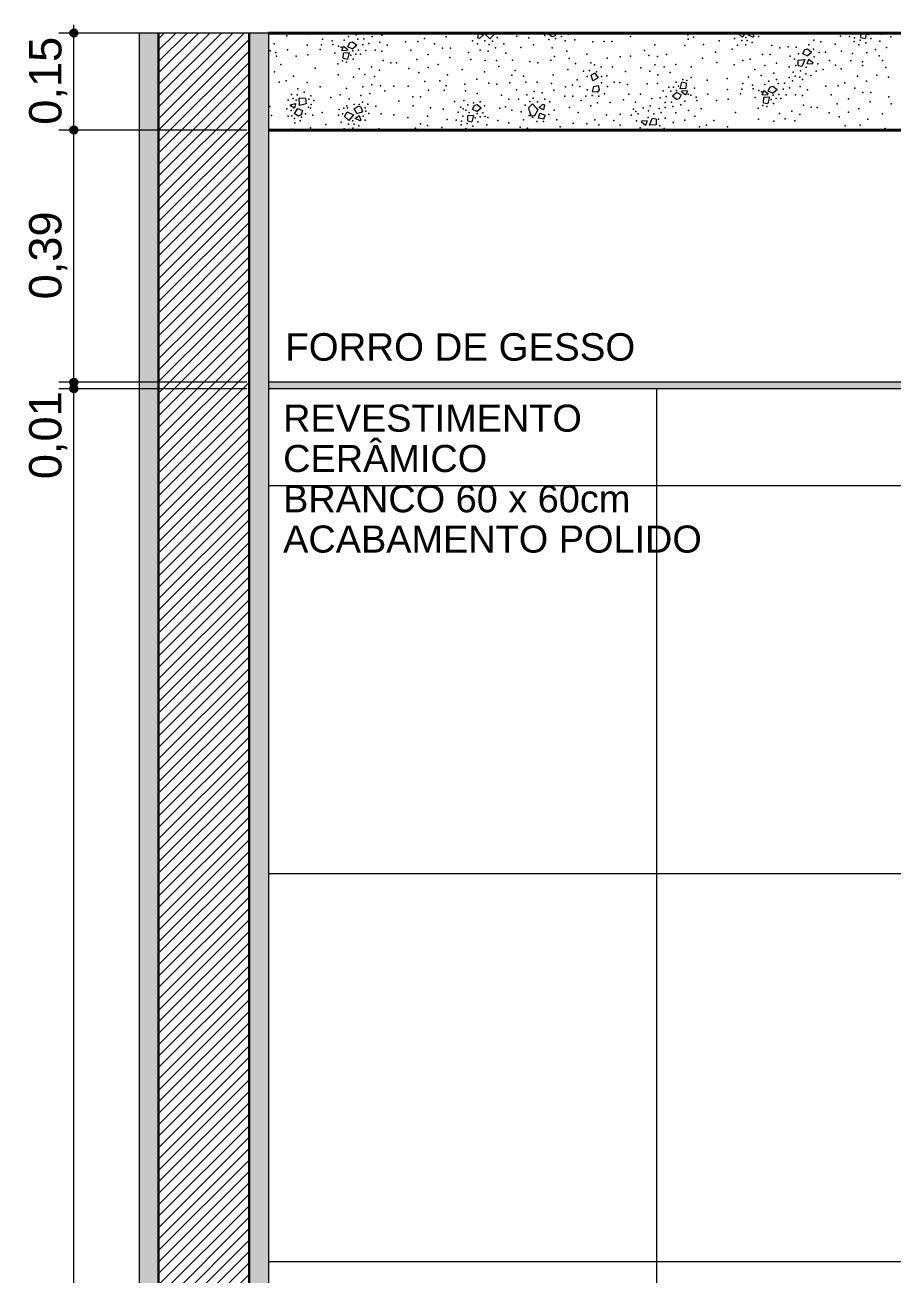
# Model space of a CAD drawing. Header units: metres. Extents: x -1.8 to 75.3, y -2 to 2.8.
# Drawn here: x 38.669 to 40.009, y -0.117 to 1.814 of the extents above; entities that cross this region are included whole.
import ezdxf

# ---------------------------------------------------------------- set-up
doc = ezdxf.new("R2010")
doc.units = ezdxf.units.M
doc.header["$MEASUREMENT"] = 0
for name, color, linetype in [('COTAS CORTE', 7, 'Continuous'), ('FORRO.EXEC', 7, 'Continuous'), ('LAJES.EST', 7, 'Continuous'), ('PAREDE CONSTRUIR', 7, 'Continuous')]:
    doc.layers.add(name, color=color, linetype=linetype)
for name, color, linetype, lineweight, true_color in [('COTAS CORTE_Caneta_No__25', 7, 'Continuous', 13, 0x982312), ('NOTAS-EXECUTIVO.ARQ_Caneta_No__12', 7, 'Continuous', 0, 0x030303), ('PAREDE CONSTRUIR_Caneta_No__97', 7, 'Continuous', 13, 0x6b6b6b)]:
    doc.layers.add(name, color=color, linetype=linetype, lineweight=lineweight, true_color=true_color)
for name, color, linetype, lineweight in [('FORRO.EXEC_Caneta_No__241', 7, 'Continuous', 13), ('LAJES.EST_Caneta_No__1', 7, 'Continuous', 40), ('LAJES.EST_Caneta_No__241', 7, 'Continuous', 13), ('PAREDE CONSTRUIR_Caneta_No__241', 7, 'Continuous', 13), ('PAREDE CONSTRUIR_Caneta_No__3', 7, 'Continuous', 30)]:
    doc.layers.add(name, color=color, linetype=linetype, lineweight=lineweight)
doc.styles.add('GENERATED_STYLE_1', font='arial.ttf')
doc.dimstyles.new('GENERATED_STYLE__2', dxfattribs={"dimtxt": 0.05, "dimasz": 0.02375, "dimexe": 0.18, "dimexo": 0.267183, "dimgap": 0, "dimtad": 1, "dimzin": 0, "dimdsep": 46, "dimtxsty": 'GENERATED_STYLE_1', "dimblk": 'ARROWHEAD_11', "dimblk1": 'ARROWHEAD_11', "dimblk2": 'ARROWHEAD_11', "dimcen": 0.09, "dimclrd": 256, "dimclre": 256, "dimclrt": 256, "dimadec": 0, "dimazin": 0, "dimtfac": 1, "dimtdec": 4, "dimtmove": 0, "dimatfit": 3, "dimfxl": 0, "dimtolj": 1, "dimtzin": 0, "dimarcsym": 0})
pattern_1 = [(45, (6.246024, -1.898244), (-0.008838835, 0.008838835), [])]

# ---------------------------------------------------------------- blocks, each defined once
blk = doc.blocks.new('*X171', base_point=(6.246, -1.8982))
at = {"layer": 'LAJES.EST_Caneta_No__241', "color": 7, "linetype": 'Continuous', "lineweight": 13}
for p, q in [((39.3694, 1.7942), (39.3708, 1.8018)), ((39.3713, 1.8018), (39.3774, 1.7983)), ((39.3774, 1.7983), (39.3719, 1.7932)), ((39.3817, 1.7991), (39.3801, 1.8018)), ((39.3878, 1.7928), (39.3817, 1.7991)), ((39.3936, 1.7984), (39.3878, 1.7928)), ((39.3932, 1.8018), (39.3936, 1.7984)), ((39.4785, 1.8018), (39.4776, 1.801)), ((39.4839, 1.796), (39.4776, 1.801)), ((39.488, 1.797), (39.4839, 1.796)), ((39.4903, 1.8018), (39.488, 1.797)), ((39.7709, 1.8018), (39.7777, 1.7956)), ((39.7824, 1.8018), (39.7777, 1.7956)), ((39.7873, 1.7986), (39.7912, 1.8018)), ((39.795, 1.7954), (39.7873, 1.7986)), ((39.7938, 1.8018), (39.7959, 1.7963)), ((39.7959, 1.7963), (39.795, 1.7954)), ((39.9613, 1.795), (39.9616, 1.8018)), ((39.9698, 1.8018), (39.9678, 1.7936)), ((39.1589, 1.7746), (39.1617, 1.7816)), ((39.1617, 1.7816), (39.1675, 1.7769)), ((39.1675, 1.7769), (39.1668, 1.7743)), ((39.1684, 1.7807), (39.1715, 1.7871)), ((39.1751, 1.7775), (39.1684, 1.7807)), ((39.1715, 1.7871), (39.1756, 1.7881)), ((39.1751, 1.7775), (39.1819, 1.7831)), ((39.1756, 1.7881), (39.1819, 1.7831)), ((39.3719, 1.7932), (39.3694, 1.7942)), ((39.8746, 1.7762), (39.8787, 1.7772)), ((39.8787, 1.7772), (39.885, 1.7722)), ((39.9613, 1.795), (39.9678, 1.7936)), ((39.1668, 1.7743), (39.1589, 1.7746)), ((39.161, 1.7627), (39.1614, 1.771)), ((39.161, 1.7627), (39.1675, 1.7613)), ((39.1614, 1.771), (39.1701, 1.7716)), ((39.1701, 1.7716), (39.1675, 1.7613)), ((39.8641, 1.7518), (39.8644, 1.7601)), ((39.8644, 1.7601), (39.8749, 1.7611)), ((39.8749, 1.7611), (39.8706, 1.7504)), ((39.8715, 1.7698), (39.8746, 1.7762)), ((39.8782, 1.7666), (39.8715, 1.7698)), ((39.8782, 1.7666), (39.885, 1.7722)), ((39.8782, 1.7541), (39.881, 1.7612)), ((39.881, 1.7612), (39.8868, 1.7564)), ((39.5502, 1.7395), (39.5442, 1.7367)), ((39.5502, 1.7395), (39.555, 1.7327)), ((39.8641, 1.7518), (39.8706, 1.7504)), ((39.8861, 1.7538), (39.8782, 1.7541)), ((39.8868, 1.7564), (39.8861, 1.7538)), ((39.5469, 1.7278), (39.5442, 1.7367)), ((39.5479, 1.7192), (39.5458, 1.7107)), ((39.555, 1.7327), (39.5469, 1.7278)), ((39.5479, 1.7192), (39.5551, 1.7207)), ((39.5551, 1.7207), (39.5565, 1.7138)), ((39.682, 1.7156), (39.6845, 1.7259)), ((39.691, 1.7245), (39.6845, 1.7259)), ((39.691, 1.7245), (39.6907, 1.7162)), ((39.8213, 1.7185), (39.8254, 1.7195)), ((39.8254, 1.7195), (39.8317, 1.7145)), ((39.0934, 1.6899), (39.0931, 1.7013)), ((39.1026, 1.7008), (39.0931, 1.7013)), ((39.1026, 1.7008), (39.1036, 1.6925)), ((39.5539, 1.7105), (39.5458, 1.7107)), ((39.5565, 1.7138), (39.5539, 1.7105)), ((39.6769, 1.7097), (39.6701, 1.7041)), ((39.6764, 1.6991), (39.6701, 1.7041)), ((39.6805, 1.7001), (39.6764, 1.6991)), ((39.6769, 1.7097), (39.6836, 1.7065)), ((39.6836, 1.7065), (39.6805, 1.7001)), ((39.6907, 1.7162), (39.682, 1.7156)), ((39.6845, 1.7103), (39.6852, 1.713)), ((39.6903, 1.7056), (39.6845, 1.7103)), ((39.6852, 1.713), (39.6931, 1.7126)), ((39.6931, 1.7126), (39.6903, 1.7056)), ((39.8087, 1.706), (39.8115, 1.713)), ((39.8166, 1.7057), (39.8087, 1.706)), ((39.8108, 1.6941), (39.8112, 1.7024)), ((39.8112, 1.7024), (39.8199, 1.703)), ((39.8115, 1.713), (39.8173, 1.7083)), ((39.8173, 1.7083), (39.8166, 1.7057)), ((39.8199, 1.703), (39.8173, 1.6927)), ((39.8182, 1.7121), (39.8213, 1.7185)), ((39.8249, 1.7089), (39.8182, 1.7121)), ((39.8249, 1.7089), (39.8317, 1.7145)), ((39.0794, 1.6893), (39.0795, 1.6906)), ((39.0858, 1.6855), (39.0794, 1.6893)), ((39.0795, 1.6906), (39.0875, 1.6929)), ((39.0905, 1.6853), (39.0852, 1.6774)), ((39.0875, 1.6929), (39.0858, 1.6855)), ((39.0905, 1.6853), (39.0981, 1.6819)), ((39.1036, 1.6925), (39.0934, 1.6899)), ((39.0981, 1.6819), (39.0961, 1.6751)), ((39.1782, 1.6847), (39.1841, 1.6887)), ((39.182, 1.6773), (39.1782, 1.6847)), ((39.1841, 1.6887), (39.1881, 1.6875)), ((39.1881, 1.6875), (39.1911, 1.68)), ((39.361, 1.6838), (39.364, 1.6902)), ((39.3676, 1.6806), (39.361, 1.6838)), ((39.364, 1.6902), (39.3681, 1.6912)), ((39.3676, 1.6806), (39.3745, 1.6862)), ((39.3681, 1.6912), (39.3745, 1.6862)), ((39.4478, 1.6865), (39.4536, 1.6921)), ((39.4483, 1.6824), (39.4478, 1.6865)), ((39.4483, 1.6824), (39.4512, 1.674)), ((39.4536, 1.6921), (39.4597, 1.6858)), ((39.4572, 1.6743), (39.4619, 1.6823)), ((39.4597, 1.6858), (39.4619, 1.6823)), ((39.464, 1.6867), (39.4695, 1.6918)), ((39.4706, 1.6829), (39.464, 1.6867)), ((39.4695, 1.6918), (39.472, 1.6908)), ((39.472, 1.6908), (39.4706, 1.6829)), ((39.8108, 1.6941), (39.8173, 1.6927)), ((39.0922, 1.6734), (39.0852, 1.6774)), ((39.0961, 1.6751), (39.0922, 1.6734)), ((39.1629, 1.6728), (39.1673, 1.6799)), ((39.1629, 1.6728), (39.1699, 1.6664)), ((39.1673, 1.6799), (39.1768, 1.6755)), ((39.1768, 1.6755), (39.1699, 1.6664)), ((39.1795, 1.6695), (39.1855, 1.6741)), ((39.1872, 1.6662), (39.1795, 1.6695)), ((39.182, 1.6773), (39.1911, 1.68)), ((39.1855, 1.6741), (39.1881, 1.6671)), ((39.1881, 1.6671), (39.1872, 1.6662)), ((39.3536, 1.6659), (39.3539, 1.6742)), ((39.3536, 1.6659), (39.3601, 1.6644)), ((39.3539, 1.6742), (39.3626, 1.6747)), ((39.3626, 1.6747), (39.3601, 1.6644)), ((39.4512, 1.674), (39.4572, 1.6743)), ((39.4628, 1.6701), (39.4648, 1.6778)), ((39.471, 1.6687), (39.4628, 1.6701)), ((39.4648, 1.6778), (39.4733, 1.6749)), ((39.471, 1.6687), (39.4733, 1.6749)), ((39.6224, 1.6638), (39.6231, 1.6664)), ((39.6282, 1.659), (39.6224, 1.6638)), ((39.6231, 1.6664), (39.631, 1.666)), ((39.631, 1.666), (39.6282, 1.659)), ((39.6343, 1.6591), (39.6386, 1.6698)), ((39.6451, 1.6684), (39.6386, 1.6698)), ((39.6451, 1.6684), (39.6448, 1.66)), ((39.631, 1.6536), (39.6288, 1.6518)), ((39.631, 1.6536), (39.6348, 1.6518)), ((39.6448, 1.66), (39.6343, 1.6591))]:
    blk.add_line(p, q, dxfattribs=at)
for p in [(39.0494, 1.8016), (39.0738, 1.7977), (39.1049, 1.8), (39.1693, 1.7962), (39.1813, 1.7988), (39.2057, 1.7963), (39.221, 1.7985), (39.4297, 1.7972), (39.4725, 1.7978), (39.4984, 1.7964), (39.509, 1.7999), (39.5558, 1.8013), (39.6051, 1.7967), (39.6937, 1.7991), (39.7045, 1.8011), (39.803, 1.7964), (39.8687, 1.8005), (39.9296, 1.7972), (39.9437, 1.7963), (39.973, 1.7997), (39.9808, 1.8014), (39.988, 1.8017), (39.9924, 1.8002), (39.0541, 1.7851), (39.1051, 1.783), (39.1273, 1.7834), (39.1288, 1.7923), (39.1442, 1.7898), (39.1451, 1.7843), (39.1539, 1.7816), (39.1579, 1.7797), (39.1628, 1.791), (39.1835, 1.7925), (39.1916, 1.7836), (39.1932, 1.7928), (39.2009, 1.7855), (39.2178, 1.7877), (39.2289, 1.7828), (39.2571, 1.7881), (39.2765, 1.7888), (39.2866, 1.7934), (39.302, 1.785), (39.3147, 1.7783), (39.32, 1.796), (39.3268, 1.7784), (39.3611, 1.7896), (39.3687, 1.7853), (39.3799, 1.7897), (39.3866, 1.784), (39.3919, 1.7891), (39.3963, 1.7788), (39.3989, 1.7948), (39.4095, 1.7852), (39.4359, 1.7795), (39.4478, 1.7946), (39.4553, 1.7834), (39.479, 1.7919), (39.4839, 1.7787), (39.4893, 1.7933), (39.5043, 1.7898), (39.5189, 1.7914), (39.5467, 1.7882), (39.5644, 1.7886), (39.5764, 1.7886), (39.6427, 1.7835), (39.6893, 1.7824), (39.6942, 1.7921), (39.7023, 1.7952), (39.7181, 1.7843), (39.7421, 1.7895), (39.7659, 1.7934), (39.7705, 1.7831), (39.7771, 1.7901), (39.7834, 1.7836), (39.7837, 1.7951), (39.7856, 1.7903), (39.7931, 1.7874), (39.8237, 1.7827), (39.8359, 1.7787), (39.849, 1.7807), (39.8611, 1.78), (39.8806, 1.7837), (39.8882, 1.7768), (39.8885, 1.7907), (39.8993, 1.7882), (39.9214, 1.7847), (39.951, 1.7889), (39.9516, 1.7946), (39.9582, 1.7836), (39.9603, 1.7909), (39.9691, 1.7868), (39.9768, 1.7936), (39.9907, 1.7892), (40.0008, 1.7796), (40.0076, 1.7957), (39.0483, 1.7742), (39.0571, 1.7715), (39.058, 1.766), (39.075, 1.7757), (39.0881, 1.7661), (39.1065, 1.7683), (39.1253, 1.7765), (39.1481, 1.7707), (39.16, 1.7586), (39.1727, 1.7674), (39.1757, 1.7745), (39.1765, 1.7613), (39.1805, 1.769), (39.1845, 1.7751), (39.1877, 1.7693), (39.1961, 1.7748), (39.2104, 1.7751), (39.221, 1.774), (39.2227, 1.7591), (39.2657, 1.7751), (39.275, 1.7611), (39.2926, 1.7686), (39.326, 1.7639), (39.3549, 1.7717), (39.3581, 1.7609), (39.373, 1.7755), (39.3805, 1.7592), (39.3852, 1.7736), (39.398, 1.7592), (39.4122, 1.7708), (39.4226, 1.76), (39.4498, 1.7577), (39.4818, 1.7601), (39.4875, 1.7657), (39.5065, 1.7737), (39.5105, 1.7625), (39.5379, 1.7691), (39.5692, 1.7629), (39.5894, 1.7648), (39.6054, 1.7658), (39.6268, 1.7746), (39.6333, 1.7671), (39.6467, 1.7657), (39.6606, 1.7684), (39.7164, 1.7627), (39.7367, 1.7721), (39.7622, 1.7767), (39.7789, 1.7592), (39.7901, 1.7616), (39.8091, 1.7687), (39.8209, 1.7687), (39.8519, 1.7658), (39.8589, 1.7616), (39.865, 1.7694), (39.8891, 1.7648), (39.8966, 1.7717), (39.9065, 1.7722), (39.9126, 1.7593), (39.9311, 1.7736), (39.9456, 1.7586), (39.9484, 1.7703), (39.9706, 1.7712), (39.9837, 1.7764), (39.9898, 1.7667), (39.9946, 1.7593), (39.0546, 1.7419), (39.0646, 1.7534), (39.1177, 1.7476), (39.1528, 1.7542), (39.166, 1.757), (39.1856, 1.7462), (39.2048, 1.7498), (39.2173, 1.7442), (39.2347, 1.7558), (39.2437, 1.7555), (39.2624, 1.747), (39.278, 1.7408), (39.2924, 1.7483), (39.3081, 1.753), (39.3451, 1.7453), (39.3797, 1.742), (39.4016, 1.7499), (39.4268, 1.7439), (39.462, 1.7558), (39.5084, 1.7453), (39.5204, 1.7548), (39.5324, 1.7427), (39.5419, 1.7439), (39.5436, 1.7556), (39.5497, 1.7524), (39.5527, 1.7419), (39.5599, 1.7493), (39.5776, 1.7496), (39.5975, 1.7425), (39.6209, 1.748), (39.6348, 1.743), (39.6428, 1.7527), (39.6574, 1.7496), (39.6664, 1.741), (39.6752, 1.7534), (39.6988, 1.7498), (39.7384, 1.7562), (39.7656, 1.7526), (39.7974, 1.7453), (39.8128, 1.7517), (39.8267, 1.74), (39.8308, 1.7552), (39.8505, 1.7498), (39.8567, 1.7413), (39.8607, 1.7515), (39.8681, 1.7433), (39.8764, 1.7386), (39.8767, 1.7488), (39.892, 1.7431), (39.895, 1.7543), (39.903, 1.7454), (39.9223, 1.752), (39.9308, 1.7463), (39.9638, 1.7518), (39.9639, 1.7571), (39.9998, 1.7486), (39.0619, 1.7256), (39.0731, 1.728), (39.0844, 1.7353), (39.1054, 1.7252), (39.1532, 1.7374), (39.1768, 1.7338), (39.1915, 1.7188), (39.1946, 1.7376), (39.2053, 1.7215), (39.2092, 1.7345), (39.2187, 1.7201), (39.2393, 1.7198), (39.2615, 1.7198), (39.2872, 1.7271), (39.3104, 1.7279), (39.3202, 1.7202), (39.3223, 1.7374), (39.349, 1.7226), (39.3677, 1.7303), (39.3864, 1.7245), (39.3986, 1.7227), (39.4188, 1.7249), (39.4217, 1.7365), (39.4398, 1.7351), (39.4434, 1.7257), (39.4609, 1.7258), (39.4833, 1.724), (39.4857, 1.7374), (39.5047, 1.7188), (39.5154, 1.7212), (39.5226, 1.7297), (39.5271, 1.7189), (39.5383, 1.7344), (39.5601, 1.725), (39.5603, 1.7348), (39.5684, 1.7357), (39.5696, 1.7189), (39.5797, 1.7256), (39.5887, 1.7253), (39.6007, 1.722), (39.6307, 1.7231), (39.6468, 1.7239), (39.6473, 1.7374), (39.6756, 1.7259), (39.6793, 1.7198), (39.686, 1.7302), (39.692, 1.7286), (39.6992, 1.733), (39.7236, 1.7291), (39.7547, 1.7314), (39.7786, 1.7237), (39.7874, 1.7338), (39.794, 1.7212), (39.8071, 1.7364), (39.8126, 1.7224), (39.8191, 1.7276), (39.8311, 1.7302), (39.8333, 1.7239), (39.843, 1.7242), (39.8505, 1.7333), (39.8555, 1.7277), (39.8597, 1.735), (39.867, 1.7334), (39.8676, 1.7191), (39.8708, 1.7299), (39.884, 1.7364), (39.907, 1.7195), (39.9263, 1.7202), (39.9365, 1.7248), (39.9562, 1.7353), (39.9698, 1.7274), (39.9858, 1.7367), (40.0041, 1.7337), (39.0811, 1.707), (39.0835, 1.7005), (39.09, 1.706), (39.0908, 1.7155), (39.1008, 1.7105), (39.111, 1.7048), (39.1257, 1.7184), (39.1419, 1.7022), (39.1565, 1.706), (39.1662, 1.7163), (39.1702, 1.7), (39.1882, 1.7053), (39.2023, 1.7083), (39.2252, 1.7126), (39.2687, 1.7031), (39.2806, 1.7032), (39.2928, 1.7135), (39.3172, 1.7135), (39.3503, 1.7124), (39.3681, 1.7085), (39.4055, 1.7055), (39.4292, 1.7142), (39.4319, 1.6997), (39.4451, 1.7062), (39.4548, 1.7009), (39.4562, 1.7114), (39.4684, 1.7095), (39.4727, 1.6996), (39.4865, 1.7133), (39.5039, 1.7042), (39.516, 1.7043), (39.5363, 1.7041), (39.5381, 1.7141), (39.5461, 1.7051), (39.5563, 1.7041), (39.5651, 1.7076), (39.6024, 1.7071), (39.6204, 1.7075), (39.6381, 1.7007), (39.6511, 1.7017), (39.6559, 1.7124), (39.6604, 1.7036), (39.6643, 1.7179), (39.6675, 1.7121), (39.6715, 1.7182), (39.6763, 1.7127), (39.6941, 1.7075), (39.6982, 1.7056), (39.7039, 1.7165), (39.7069, 1.7029), (39.7248, 1.7071), (39.7549, 1.7144), (39.7563, 1.6997), (39.7751, 1.7079), (39.7771, 1.7148), (39.7949, 1.7157), (39.7979, 1.7021), (39.8037, 1.713), (39.8078, 1.7111), (39.8255, 1.7059), (39.8303, 1.7004), (39.8343, 1.7066), (39.8376, 1.7007), (39.8414, 1.715), (39.8459, 1.7062), (39.8507, 1.717), (39.8602, 1.7065), (39.8708, 1.7054), (39.8788, 1.7142), (39.9155, 1.7065), (39.9424, 1.7), (39.9519, 1.7165), (39.9645, 1.7098), (39.9766, 1.7098), (40.0047, 1.7031), (39.0474, 1.6881), (39.0739, 1.6848), (39.0759, 1.698), (39.0804, 1.6821), (39.0881, 1.6978), (39.1072, 1.6874), (39.1077, 1.6993), (39.1103, 1.6855), (39.1113, 1.6913), (39.1155, 1.6976), (39.1548, 1.6834), (39.162, 1.6857), (39.1665, 1.6895), (39.1676, 1.6861), (39.1778, 1.6915), (39.1856, 1.6915), (39.191, 1.6947), (39.1952, 1.6863), (39.196, 1.6808), (39.1993, 1.692), (39.2117, 1.6886), (39.2473, 1.6966), (39.2693, 1.689), (39.2962, 1.6859), (39.3155, 1.6842), (39.3331, 1.6958), (39.343, 1.6873), (39.3464, 1.6848), (39.3477, 1.6974), (39.3505, 1.6828), (39.3536, 1.6908), (39.3627, 1.6939), (39.373, 1.6953), (39.3795, 1.6894), (39.4033, 1.6855), (39.4117, 1.6877), (39.4173, 1.6995), (39.4218, 1.6825), (39.4425, 1.6902), (39.4495, 1.6959), (39.4615, 1.6952), (39.4803, 1.6954), (39.4871, 1.6826), (39.5107, 1.6867), (39.5287, 1.6976), (39.5441, 1.6892), (39.5542, 1.6938), (39.5736, 1.6946), (39.5944, 1.6984), (39.6097, 1.6842), (39.6129, 1.695), (39.6135, 1.6807), (39.625, 1.6864), (39.6328, 1.6816), (39.6354, 1.689), (39.6495, 1.6852), (39.6587, 1.6869), (39.6588, 1.6945), (39.6685, 1.6947), (39.6707, 1.6884), (39.6828, 1.691), (39.6892, 1.6963), (39.6947, 1.6822), (39.7078, 1.6974), (39.7144, 1.6848), (39.738, 1.6975), (39.8026, 1.6856), (39.8098, 1.69), (39.8158, 1.6884), (39.8225, 1.6988), (39.8263, 1.6927), (39.8546, 1.6812), (39.8725, 1.6905), (39.8845, 1.6872), (39.8935, 1.6869), (39.9248, 1.6925), (39.9579, 1.6844), (39.9759, 1.6953), (40.008, 1.6923), (39.0503, 1.6742), (39.076, 1.6734), (39.0818, 1.6737), (39.0859, 1.6699), (39.0864, 1.6629), (39.0945, 1.6661), (39.0967, 1.6719), (39.1027, 1.6768), (39.114, 1.675), (39.1285, 1.679), (39.1537, 1.675), (39.1581, 1.6642), (39.1598, 1.6771), (39.1693, 1.6609), (39.176, 1.666), (39.1778, 1.6611), (39.1919, 1.6734), (39.1952, 1.6672), (39.2008, 1.6773), (39.2197, 1.6767), (39.2392, 1.6751), (39.2609, 1.6713), (39.2807, 1.6615), (39.2914, 1.6733), (39.3218, 1.668), (39.3359, 1.6671), (39.3388, 1.6796), (39.3439, 1.6655), (39.3462, 1.6732), (39.3525, 1.6617), (39.356, 1.6789), (39.3653, 1.6705), (39.3682, 1.6776), (39.369, 1.6644), (39.373, 1.6722), (39.377, 1.6783), (39.3803, 1.6725), (39.3846, 1.671), (39.3999, 1.6665), (39.417, 1.6628), (39.4361, 1.6799), (39.4399, 1.6677), (39.4486, 1.6744), (39.4536, 1.6719), (39.4605, 1.6649), (39.4709, 1.6652), (39.4789, 1.6756), (39.4914, 1.6678), (39.5167, 1.6623), (39.5243, 1.6787), (39.5379, 1.6616), (39.5498, 1.6678), (39.5681, 1.6755), (39.5795, 1.6666), (39.5892, 1.6761), (39.6062, 1.6747), (39.6142, 1.6659), (39.6172, 1.6771), (39.6325, 1.6714), (39.6411, 1.6769), (39.6485, 1.6687), (39.6525, 1.6789), (39.6587, 1.6704), (39.671, 1.6634), (39.6751, 1.6786), (39.6891, 1.6669), (39.7044, 1.6733), (39.7342, 1.6667), (39.7676, 1.679), (39.803, 1.6688), (39.8266, 1.6653), (39.8355, 1.6776), (39.8444, 1.669), (39.859, 1.6659), (39.8671, 1.6756), (39.9122, 1.6784), (39.9278, 1.6722), (39.9422, 1.6797), (39.9722, 1.6688), (39.9949, 1.6767), (39.0815, 1.6532), (39.1104, 1.6551), (39.1343, 1.6603), (39.1627, 1.6539), (39.1757, 1.6545), (39.1853, 1.6582), (39.2159, 1.6536), (39.2728, 1.6545), (39.2916, 1.659), (39.3136, 1.6555), (39.3432, 1.6597), (39.3504, 1.6544), (39.3613, 1.6576), (39.3829, 1.6601), (39.4346, 1.6564), (39.4459, 1.6548), (39.4664, 1.6518), (39.4909, 1.6522), (39.4966, 1.657), (39.5121, 1.6519), (39.5562, 1.66), (39.5892, 1.6594), (39.6201, 1.6554), (39.6503, 1.6585), (39.6573, 1.6543), (39.7118, 1.657), (39.7229, 1.6594), (39.7552, 1.6566), (39.8551, 1.6529), (39.937, 1.6585), (39.9602, 1.6593), (39.9988, 1.654)]:
    blk.add_point(p, dxfattribs=at)
blk = doc.blocks.new('*D172', base_point=(6.246, -1.8982))
at = {"layer": 'COTAS CORTE_Caneta_No__25', "linetype": 'Continuous', "lineweight": 13, "true_color": 0x982312}
for points in [[(38.7385, 1.2518), (38.739, 1.2494), (38.7404, 1.2473), (38.7424, 1.246), (38.7448, 1.2455), (38.7472, 1.246), (38.7492, 1.2473), (38.7505, 1.2494), (38.751, 1.2518), (38.7505, 1.2541), (38.7492, 1.2562), (38.7472, 1.2575), (38.7448, 1.258), (38.7424, 1.2575), (38.7404, 1.2562), (38.739, 1.2541)], [(38.7385, -1.8982), (38.739, -1.9006), (38.7404, -1.9027), (38.7424, -1.904), (38.7448, -1.9045), (38.7472, -1.904), (38.7492, -1.9027), (38.7505, -1.9006), (38.751, -1.8982), (38.7505, -1.8959), (38.7492, -1.8938), (38.7472, -1.8925), (38.7448, -1.892), (38.7424, -1.8925), (38.7404, -1.8938), (38.739, -1.8959)]]:
    blk.add_hatch(color=24, dxfattribs=at).paths.add_polyline_path(points)
at = {"layer": 'COTAS CORTE_Caneta_No__25', "color": 24, "linetype": 'Continuous', "lineweight": 13, "true_color": 0x982312}
for p, q in [((38.7385, 1.2518), (38.7213, 1.2518)), ((38.7448, -1.892), (38.7448, 1.2455)), ((39.012, 1.2518), (38.751, 1.2518)), ((38.7385, -1.8982), (38.7213, -1.8982)), ((38.7448, -1.9107), (38.7448, -1.9045)), ((39.012, -1.8982), (38.751, -1.8982))]:
    blk.add_line(p, q, dxfattribs=at)
for centre in [(38.7448, 1.2518), (38.7448, -1.8982)]:
    blk.add_circle(centre, 0.00625, dxfattribs=at)
at = {"layer": 'COTAS CORTE_Caneta_No__25', "color": 24, "lineweight": 13, "true_color": 0x982312, "char_height": 0.05, "attachment_point": 7, "rotation": 90, "style": 'GENERATED_STYLE_1'}
for s, insert in [('\\A1;{\\pql;\\fArial|b0|i0|c0|p0;\\W1.000000;0,01}', (38.7348, 1.112)), ('\\A1;{\\pql;\\fArial|b0|i0|c0|p0;\\W1.000000;3,15}', (38.7348, -0.4567))]:
    blk.add_mtext(s, dxfattribs=dict(at, insert=insert))
blk = doc.blocks.new('ARROWHEAD_11')
at = {"color": 0, "linetype": 'Continuous', "lineweight": 0}
blk.add_line((0, 0), (-1, 0), dxfattribs=at)
at = {"color": 0, "linetype": 'Continuous', "lineweight": 0, "const_width": 0.25, "flags": 128}
blk.add_lwpolyline([(-0.125, 0, 1), (0.125, 0, 1)], format="xyb", close=True, dxfattribs=at)
blk = doc.blocks.new('*D173', base_point=(6.246, -1.8982))
at = {"layer": 'COTAS CORTE_Caneta_No__25', "linetype": 'Continuous', "lineweight": 13, "true_color": 0x982312}
for points in [[(38.7385, 1.2618), (38.739, 1.2594), (38.7404, 1.2573), (38.7424, 1.256), (38.7448, 1.2555), (38.7472, 1.256), (38.7492, 1.2573), (38.7505, 1.2594), (38.751, 1.2618), (38.7505, 1.2641), (38.7492, 1.2662), (38.7472, 1.2675), (38.7448, 1.268), (38.7424, 1.2675), (38.7404, 1.2662), (38.739, 1.2641)], [(38.7385, 1.2518), (38.739, 1.2494), (38.7404, 1.2473), (38.7424, 1.246), (38.7448, 1.2455), (38.7472, 1.246), (38.7492, 1.2473), (38.7505, 1.2494), (38.751, 1.2518), (38.7505, 1.2541), (38.7492, 1.2562), (38.7472, 1.2575), (38.7448, 1.258), (38.7424, 1.2575), (38.7404, 1.2562), (38.739, 1.2541)]]:
    blk.add_hatch(color=24, dxfattribs=at).paths.add_polyline_path(points)
at = {"layer": 'COTAS CORTE_Caneta_No__25', "color": 24, "linetype": 'Continuous', "lineweight": 13, "true_color": 0x982312}
for p, q in [((38.7385, 1.2618), (38.7213, 1.2618)), ((38.7448, 1.2518), (38.7448, 1.2555)), ((39.012, 1.2618), (38.751, 1.2618)), ((38.7385, 1.2518), (38.7213, 1.2518)), ((39.012, 1.2518), (38.751, 1.2518))]:
    blk.add_line(p, q, dxfattribs=at)
for centre in [(38.7448, 1.2618), (38.7448, 1.2518)]:
    blk.add_circle(centre, 0.00625, dxfattribs=at)
blk = doc.blocks.new('*D174', base_point=(6.246, -1.8982))
at = {"layer": 'COTAS CORTE_Caneta_No__25', "linetype": 'Continuous', "lineweight": 13, "true_color": 0x982312}
for points in [[(38.7385, 1.6518), (38.739, 1.6494), (38.7404, 1.6473), (38.7424, 1.646), (38.7448, 1.6455), (38.7472, 1.646), (38.7492, 1.6473), (38.7505, 1.6494), (38.751, 1.6518), (38.7505, 1.6541), (38.7492, 1.6562), (38.7472, 1.6575), (38.7448, 1.658), (38.7424, 1.6575), (38.7404, 1.6562), (38.739, 1.6541)], [(38.7385, 1.2618), (38.739, 1.2594), (38.7404, 1.2573), (38.7424, 1.256), (38.7448, 1.2555), (38.7472, 1.256), (38.7492, 1.2573), (38.7505, 1.2594), (38.751, 1.2618), (38.7505, 1.2641), (38.7492, 1.2662), (38.7472, 1.2675), (38.7448, 1.268), (38.7424, 1.2675), (38.7404, 1.2662), (38.739, 1.2641)]]:
    blk.add_hatch(color=24, dxfattribs=at).paths.add_polyline_path(points)
at = {"layer": 'COTAS CORTE_Caneta_No__25', "color": 24, "linetype": 'Continuous', "lineweight": 13, "true_color": 0x982312}
for p, q in [((38.7385, 1.6518), (38.7213, 1.6518)), ((38.7448, 1.268), (38.7448, 1.6455)), ((39.012, 1.6518), (38.751, 1.6518)), ((38.7385, 1.2618), (38.7213, 1.2618)), ((39.012, 1.2618), (38.751, 1.2618))]:
    blk.add_line(p, q, dxfattribs=at)
for centre in [(38.7448, 1.6518), (38.7448, 1.2618)]:
    blk.add_circle(centre, 0.00625, dxfattribs=at)
at = {"layer": 'COTAS CORTE_Caneta_No__25', "color": 24, "lineweight": 13, "true_color": 0x982312, "insert": (38.7348, 1.39), "char_height": 0.05, "attachment_point": 7, "rotation": 90, "style": 'GENERATED_STYLE_1'}
blk.add_mtext('\\A1;{\\pql;\\fArial|b0|i0|c0|p0;\\W1.000000;0,39}', dxfattribs=at)
blk = doc.blocks.new('*D175', base_point=(6.246, -1.8982))
at = {"layer": 'COTAS CORTE_Caneta_No__25', "linetype": 'Continuous', "lineweight": 13, "true_color": 0x982312}
for points in [[(38.7385, 1.8018), (38.739, 1.7994), (38.7404, 1.7973), (38.7424, 1.796), (38.7448, 1.7955), (38.7472, 1.796), (38.7492, 1.7973), (38.7505, 1.7994), (38.751, 1.8018), (38.7505, 1.8041), (38.7492, 1.8062), (38.7472, 1.8075), (38.7448, 1.808), (38.7424, 1.8075), (38.7404, 1.8062), (38.739, 1.8041)], [(38.7385, 1.6518), (38.739, 1.6494), (38.7404, 1.6473), (38.7424, 1.646), (38.7448, 1.6455), (38.7472, 1.646), (38.7492, 1.6473), (38.7505, 1.6494), (38.751, 1.6518), (38.7505, 1.6541), (38.7492, 1.6562), (38.7472, 1.6575), (38.7448, 1.658), (38.7424, 1.6575), (38.7404, 1.6562), (38.739, 1.6541)]]:
    blk.add_hatch(color=24, dxfattribs=at).paths.add_polyline_path(points)
at = {"layer": 'COTAS CORTE_Caneta_No__25', "color": 24, "linetype": 'Continuous', "lineweight": 13, "true_color": 0x982312}
for p, q in [((38.7385, 1.8018), (38.7213, 1.8018)), ((38.7448, 1.808), (38.7448, 1.8143)), ((39.012, 1.8018), (38.751, 1.8018)), ((38.7448, 1.658), (38.7448, 1.7955)), ((38.7385, 1.6518), (38.7213, 1.6518)), ((39.012, 1.6518), (38.751, 1.6518))]:
    blk.add_line(p, q, dxfattribs=at)
for centre in [(38.7448, 1.8018), (38.7448, 1.6518)]:
    blk.add_circle(centre, 0.00625, dxfattribs=at)
at = {"layer": 'COTAS CORTE_Caneta_No__25', "color": 24, "lineweight": 13, "true_color": 0x982312, "insert": (38.7348, 1.66), "char_height": 0.05, "attachment_point": 7, "rotation": 90, "style": 'GENERATED_STYLE_1'}
blk.add_mtext('\\A1;{\\pql;\\fArial|b0|i0|c0|p0;\\W1.000000;0,15}', dxfattribs=at)

msp = doc.modelspace()

# ---------------------------------------------------------------- hatches: boundary and pattern name
at = {"layer": 'FORRO.EXEC', "linetype": 'Continuous', "lineweight": 0, "true_color": 0xffffff}
msp.add_hatch(color=7, dxfattribs=at).paths.add_polyline_path([(39.0457, 1.2618), (39.0457, 1.2518), (42.7498, 1.2518), (42.7498, 1.2618)])
at = {"layer": 'PAREDE CONSTRUIR', "linetype": 'Continuous', "lineweight": 0, "true_color": 0xffffff}
for points in [[(38.8457, 1.8018), (38.8457, 1.3518), (38.8757, 1.3518), (38.8757, 1.8018)], [(39.0157, 1.3518), (39.0457, 1.3518), (39.0457, 1.8018), (39.0157, 1.8018)], [(38.8457, 1.3518), (38.8457, -1.8982), (38.8757, -1.8982), (38.8757, 1.3518)], [(39.0457, 1.3518), (39.0157, 1.3518), (39.0157, -1.8982), (39.0457, -1.8982)]]:
    msp.add_hatch(color=7, dxfattribs=at).paths.add_polyline_path(points)
at = {"layer": 'PAREDE CONSTRUIR', "linetype": 'Continuous', "lineweight": 0, "true_color": 0x000000}
h = msp.add_hatch(dxfattribs=at)
h.set_pattern_fill('common_brick_000a', color=18, style=0, pattern_type=2)
h.set_pattern_definition(pattern_1)
h.paths.add_polyline_path([(38.8757, 1.8018), (38.8757, 1.3518), (39.0157, 1.3518), (39.0157, 1.8018)])
h = msp.add_hatch(dxfattribs=at)
h.set_pattern_fill('common_brick_000a', color=18, style=0, pattern_type=2)
h.set_pattern_definition(pattern_1)
h.paths.add_polyline_path([(38.8757, -1.8982), (39.0157, -1.8982), (39.0157, 1.3518), (38.8757, 1.3518)])
at = {"layer": 'PAREDE CONSTRUIR_Caneta_No__97', "linetype": 'Continuous', "lineweight": 13, "true_color": 0x6b6b6b}
h = msp.add_hatch(dxfattribs=at)
h.set_pattern_fill('Ceramica_60_x_60_000a', color=251, style=0, pattern_type=2)
h.set_pattern_definition([(180, (39.0457, -1.89824), (0, 0.6), []), (90, (39.0457, -1.89824), (0.6, 0), [])])
h.paths.add_polyline_path([(39.0457, -1.0982), (39.0457, -1.8982), (41.3498, -1.8982), (41.3498, 1.2518), (39.0457, 1.2518), (39.0457, -0.8982), (39.3297, -0.8982), (39.3297, -0.8782), (39.3697, -0.8782), (39.3697, -0.8982), (39.9297, -0.8982), (39.9297, -0.8782), (39.9697, -0.8782), (39.9697, -0.8982), (40.5297, -0.8982), (40.5297, -0.8782), (40.5697, -0.8782), (40.5697, -0.8982), (40.8457, -0.8982), (40.8457, -1.0982), (40.6726, -1.0982), (40.6722, -1.0985), (40.6706, -1.0995), (40.6689, -1.1005), (40.6669, -1.1017), (40.6663, -1.102), (40.6649, -1.1028), (40.6629, -1.1039), (40.6609, -1.105), (40.6607, -1.105), (40.6588, -1.106), (40.6569, -1.107), (40.6556, -1.1075), (40.6549, -1.1079), (40.6529, -1.1088), (40.6489, -1.1105), (40.6449, -1.1121), (40.6447, -1.1121), (40.6437, -1.1125), (40.6412, -1.1134), (40.6386, -1.1143), (40.636, -1.1151), (40.6333, -1.1159), (40.6307, -1.1166), (40.628, -1.1173), (40.6253, -1.118), (40.6226, -1.1186), (40.6213, -1.1188), (40.6168, -1.1197), (40.6141, -1.1201), (40.6115, -1.1205), (40.6113, -1.1205), (40.6084, -1.1209), (40.6054, -1.1212), (40.6024, -1.1214), (40.6003, -1.1216), (40.5994, -1.1216), (40.5968, -1.1217), (40.5941, -1.1218), (40.5912, -1.1218), (40.5883, -1.1218), (40.5881, -1.1218), (40.5879, -1.1219), (40.5877, -1.1219), (40.5876, -1.122), (40.5874, -1.1222), (40.5873, -1.1224), (40.5869, -1.1228), (40.5867, -1.1231), (40.5865, -1.1233), (40.5861, -1.1239), (40.5857, -1.1246), (40.5854, -1.1254), (40.5853, -1.1261), (40.5852, -1.1269), (40.5852, -1.1332), (40.5142, -1.1332), (40.5142, -1.1269), (40.5142, -1.1261), (40.514, -1.1254), (40.5137, -1.1246), (40.5134, -1.1239), (40.5129, -1.1233), (40.5124, -1.1226), (40.512, -1.1222), (40.5119, -1.122), (40.5117, -1.1219), (40.5115, -1.1219), (40.5113, -1.1218), (40.5112, -1.1218), (40.5065, -1.1218), (40.5053, -1.1218), (40.5039, -1.1218), (40.5013, -1.1217), (40.4992, -1.1216), (40.498, -1.1215), (40.4947, -1.1212), (40.4914, -1.1209), (40.4881, -1.1205), (40.4879, -1.1205), (40.4854, -1.1201), (40.4827, -1.1197), (40.4801, -1.1192), (40.4781, -1.1188), (40.4775, -1.1187), (40.4748, -1.1181), (40.4713, -1.1173), (40.4709, -1.1172), (40.4678, -1.1164), (40.4644, -1.1154), (40.46, -1.114), (40.4557, -1.1125), (40.4548, -1.1121), (40.452, -1.1111), (40.4493, -1.11), (40.4468, -1.1089), (40.4444, -1.1078), (40.4438, -1.1075), (40.4414, -1.1064), (40.4385, -1.105), (40.4367, -1.104), (40.4348, -1.103), (40.4333, -1.1021), (40.4332, -1.1021), (40.4331, -1.102), (40.4306, -1.1005), (40.4287, -1.0994), (40.4268, -1.0982), (40.0689, -1.0982), (40.0685, -1.0985), (40.0668, -1.0995), (40.0651, -1.1005), (40.0632, -1.1017), (40.0626, -1.102), (40.0612, -1.1028), (40.0592, -1.1039), (40.0571, -1.105), (40.057, -1.105), (40.0551, -1.106), (40.0531, -1.107), (40.0519, -1.1075), (40.0512, -1.1079), (40.0492, -1.1088), (40.0452, -1.1105), (40.0411, -1.1121), (40.0409, -1.1121), (40.04, -1.1125), (40.0374, -1.1134), (40.0348, -1.1143), (40.0322, -1.1151), (40.0296, -1.1159), (40.0269, -1.1166), (40.0242, -1.1173), (40.0215, -1.118), (40.0188, -1.1186), (40.0176, -1.1188), (40.0131, -1.1197), (40.0103, -1.1201), (40.0078, -1.1205), (40.0076, -1.1205), (40.0046, -1.1209), (40.0016, -1.1212), (39.9987, -1.1214), (39.9965, -1.1216), (39.9957, -1.1216), (39.993, -1.1217), (39.9904, -1.1218), (39.9874, -1.1218), (39.9845, -1.1218), (39.9844, -1.1218), (39.9841, -1.1219), (39.984, -1.1219), (39.9838, -1.122), (39.9837, -1.1222), (39.9835, -1.1224), (39.9831, -1.1228), (39.9829, -1.1231), (39.9828, -1.1233), (39.9823, -1.1239), (39.9819, -1.1246), (39.9817, -1.1254), (39.9815, -1.1261), (39.9815, -1.1269), (39.9815, -1.1332), (39.9105, -1.1332), (39.9105, -1.1269), (39.9104, -1.1261), (39.9102, -1.1254), (39.91, -1.1246), (39.9096, -1.1239), (39.9092, -1.1233), (39.9086, -1.1226), (39.9082, -1.1222), (39.9081, -1.122), (39.908, -1.1219), (39.9078, -1.1219), (39.9075, -1.1218), (39.9074, -1.1218), (39.9028, -1.1218), (39.9015, -1.1218), (39.9002, -1.1218), (39.8976, -1.1217), (39.8954, -1.1216), (39.8942, -1.1215), (39.8909, -1.1212), (39.8876, -1.1209), (39.8844, -1.1205), (39.8842, -1.1205), (39.8816, -1.1201), (39.879, -1.1197), (39.8763, -1.1192), (39.8744, -1.1188), (39.8737, -1.1187), (39.8711, -1.1181), (39.8675, -1.1173), (39.8671, -1.1172), (39.8641, -1.1164), (39.8607, -1.1154), (39.8563, -1.114), (39.8519, -1.1125), (39.851, -1.1121), (39.8483, -1.1111), (39.8455, -1.11), (39.8431, -1.1089), (39.8406, -1.1078), (39.84, -1.1075), (39.8377, -1.1064), (39.8348, -1.105), (39.8329, -1.104), (39.8311, -1.103), (39.8295, -1.1021), (39.8294, -1.1021), (39.8294, -1.102), (39.8268, -1.1005), (39.8249, -1.0994), (39.8231, -1.0982), (39.4691, -1.0982), (39.4687, -1.0985), (39.4671, -1.0995), (39.4654, -1.1005), (39.4634, -1.1017), (39.4628, -1.102), (39.4614, -1.1028), (39.4594, -1.1039), (39.4574, -1.105), (39.4572, -1.105), (39.4553, -1.106), (39.4534, -1.107), (39.4521, -1.1075), (39.4514, -1.1079), (39.4494, -1.1088), (39.4454, -1.1105), (39.4414, -1.1121), (39.4412, -1.1121), (39.4402, -1.1125), (39.4377, -1.1134), (39.4351, -1.1143), (39.4324, -1.1151), (39.4298, -1.1159), (39.4271, -1.1166), (39.4245, -1.1173), (39.4218, -1.118), (39.4191, -1.1186), (39.4178, -1.1188), (39.4133, -1.1197), (39.4106, -1.1201), (39.408, -1.1205), (39.4078, -1.1205), (39.4049, -1.1209), (39.4019, -1.1212), (39.3989, -1.1214), (39.3968, -1.1216), (39.3959, -1.1216), (39.3933, -1.1217), (39.3906, -1.1218), (39.3877, -1.1218), (39.3847, -1.1218), (39.3846, -1.1218), (39.3844, -1.1219), (39.3842, -1.1219), (39.3841, -1.122), (39.3839, -1.1222), (39.3837, -1.1224), (39.3834, -1.1228), (39.3832, -1.1231), (39.383, -1.1233), (39.3825, -1.1239), (39.3822, -1.1246), (39.3819, -1.1254), (39.3818, -1.1261), (39.3817, -1.1269), (39.3817, -1.1332), (39.3107, -1.1332), (39.3107, -1.1269), (39.3107, -1.1261), (39.3105, -1.1254), (39.3102, -1.1246), (39.3099, -1.1239), (39.3094, -1.1233), (39.3089, -1.1226), (39.3085, -1.1222), (39.3083, -1.122), (39.3082, -1.1219), (39.308, -1.1219), (39.3078, -1.1218), (39.3077, -1.1218), (39.303, -1.1218), (39.3018, -1.1218), (39.3004, -1.1218), (39.2978, -1.1217), (39.2957, -1.1216), (39.2945, -1.1215), (39.2912, -1.1212), (39.2879, -1.1209), (39.2846, -1.1205), (39.2844, -1.1205), (39.2819, -1.1201), (39.2792, -1.1197), (39.2766, -1.1192), (39.2746, -1.1188), (39.2739, -1.1187), (39.2713, -1.1181), (39.2678, -1.1173), (39.2673, -1.1172), (39.2643, -1.1164), (39.2609, -1.1154), (39.2565, -1.114), (39.2522, -1.1125), (39.2513, -1.1121), (39.2485, -1.1111), (39.2458, -1.11), (39.2433, -1.1089), (39.2409, -1.1078), (39.2403, -1.1075), (39.2379, -1.1064), (39.235, -1.105), (39.2332, -1.104), (39.2313, -1.103), (39.2298, -1.1021), (39.2296, -1.1021), (39.2296, -1.102), (39.227, -1.1005), (39.2251, -1.0994), (39.2233, -1.0982)])

# ---------------------------------------------------------------- linework, layer by layer
at = {"layer": 'FORRO.EXEC_Caneta_No__241', "color": 7, "linetype": 'Continuous', "lineweight": 13}
for p, q in [((42.7498, 1.2618), (39.0457, 1.2618)), ((42.7498, 1.2518), (39.0457, 1.2518))]:
    msp.add_line(p, q, dxfattribs=at)
at = {"layer": 'LAJES.EST_Caneta_No__1', "color": 7, "linetype": 'Continuous', "lineweight": 40}
for p, q in [((42.9498, 1.8018), (39.0457, 1.8018)), ((42.7498, 1.6518), (39.0457, 1.6518))]:
    msp.add_line(p, q, dxfattribs=at)
at = {"layer": 'PAREDE CONSTRUIR_Caneta_No__241', "color": 7, "linetype": 'Continuous', "lineweight": 13}
for p, q in [((38.8457, 1.8018), (38.8457, 1.3518)), ((39.0457, 1.8018), (39.0457, 1.6518)), ((39.0457, 1.6518), (39.0457, 1.3518)), ((38.8457, 1.3518), (38.8457, -1.8982)), ((39.0457, 1.3518), (39.0457, 1.2618)), ((39.0457, 1.2618), (39.0457, 1.2518)), ((39.0457, 1.2518), (39.0457, -1.8982))]:
    msp.add_line(p, q, dxfattribs=at)
at = {"layer": 'PAREDE CONSTRUIR_Caneta_No__241', "color": 7, "linetype": 'Continuous', "lineweight": 13, "flags": 128}
msp.add_lwpolyline([(39.0457, 1.8018), (39.0157, 1.8018), (38.8757, 1.8018), (38.8457, 1.8018)], dxfattribs=at)
at = {"layer": 'PAREDE CONSTRUIR_Caneta_No__3', "color": 7, "linetype": 'Continuous', "lineweight": 30}
for p, q in [((38.8757, 1.8018), (38.8757, 1.3518)), ((39.0157, 1.8018), (39.0157, 1.3518)), ((38.8757, 1.3518), (38.8757, -1.8982)), ((39.0157, 1.3518), (39.0157, -1.8982))]:
    msp.add_line(p, q, dxfattribs=at)

# ---------------------------------------------------------------- block references
at = {"layer": 'LAJES.EST', "lineweight": 0}
msp.add_blockref('*X171', (6.246, -1.8982), dxfattribs=at)

# ---------------------------------------------------------------- texts
at = {"layer": 'NOTAS-EXECUTIVO.ARQ_Caneta_No__12', "color": 18, "linetype": 'Continuous', "lineweight": 0, "true_color": 0x030303, "insert": (39.342, 1.3377), "char_height": 0.0425, "attachment_point": 2, "style": 'GENERATED_STYLE_1'}
msp.add_mtext('\\A1;{\\pqc;\\fArial|b0|i0|c0|p0;\\W1.000000;FORRO DE \\fArial|b0|i0|c0|p0;\\W1.000000;GESSO}', dxfattribs=at)
at = {"layer": 'NOTAS-EXECUTIVO.ARQ_Caneta_No__12', "color": 18, "linetype": 'Continuous', "lineweight": 0, "true_color": 0x030303, "insert": (39.0682, 1.2273), "char_height": 0.041905, "width": 0.74499, "attachment_point": 1, "line_spacing_factor": 0.892098, "style": 'GENERATED_STYLE_1'}
msp.add_mtext('\\A1;{\\pql;\\fArial|b0|i0|c0|p0;\\W1.000000;REVESTIMENTO CERÂMICO\\P\\pql;\\fArial|b0|i0|c0|p0;\\W1.000000;BRANCO 60 x 60cm\\P\\pql;\\fArial|b0|i0|c0|p0;\\W1.000000;ACABAMENTO POLIDO\\fArial|b0|i0|c0|p0;\\W1.000000; }', dxfattribs=at)

# ---------------------------------------------------------------- dimensions: what is measured, and where the dimension line sits
at = {"layer": 'COTAS CORTE', "color": 24, "linetype": 'Continuous', "lineweight": 13, "true_color": 0x982312}
for base, p1, p2, picture, middle in [((38.7448, 1.8018), (40.9977, 1.6518), (40.9977, 1.8018), '*D175', (38.7098, 1.7248)), ((38.7448, 1.6518), (40.8977, 1.2618), (40.9977, 1.6518), '*D174', (38.7098, 1.4548)), ((38.7448, 1.2518), (38.8457, -1.8982), (40.8977, 1.2518), '*D172', (38.7098, -0.392)), ((38.7448, 1.2618), (40.8977, 1.2518), (40.8977, 1.2618), '*D173', (38.7098, 1.1768))]:
    dim = msp.add_linear_dim(base=base, p1=p1, p2=p2, angle=90, dimstyle='GENERATED_STYLE__2', dxfattribs=at)
    dim.commit()
    dim.dimension.update_dxf_attribs({"geometry": picture, "text_midpoint": middle, "dimtype": 160, "text_rotation": 90})

doc.saveas('drawing.dxf')
